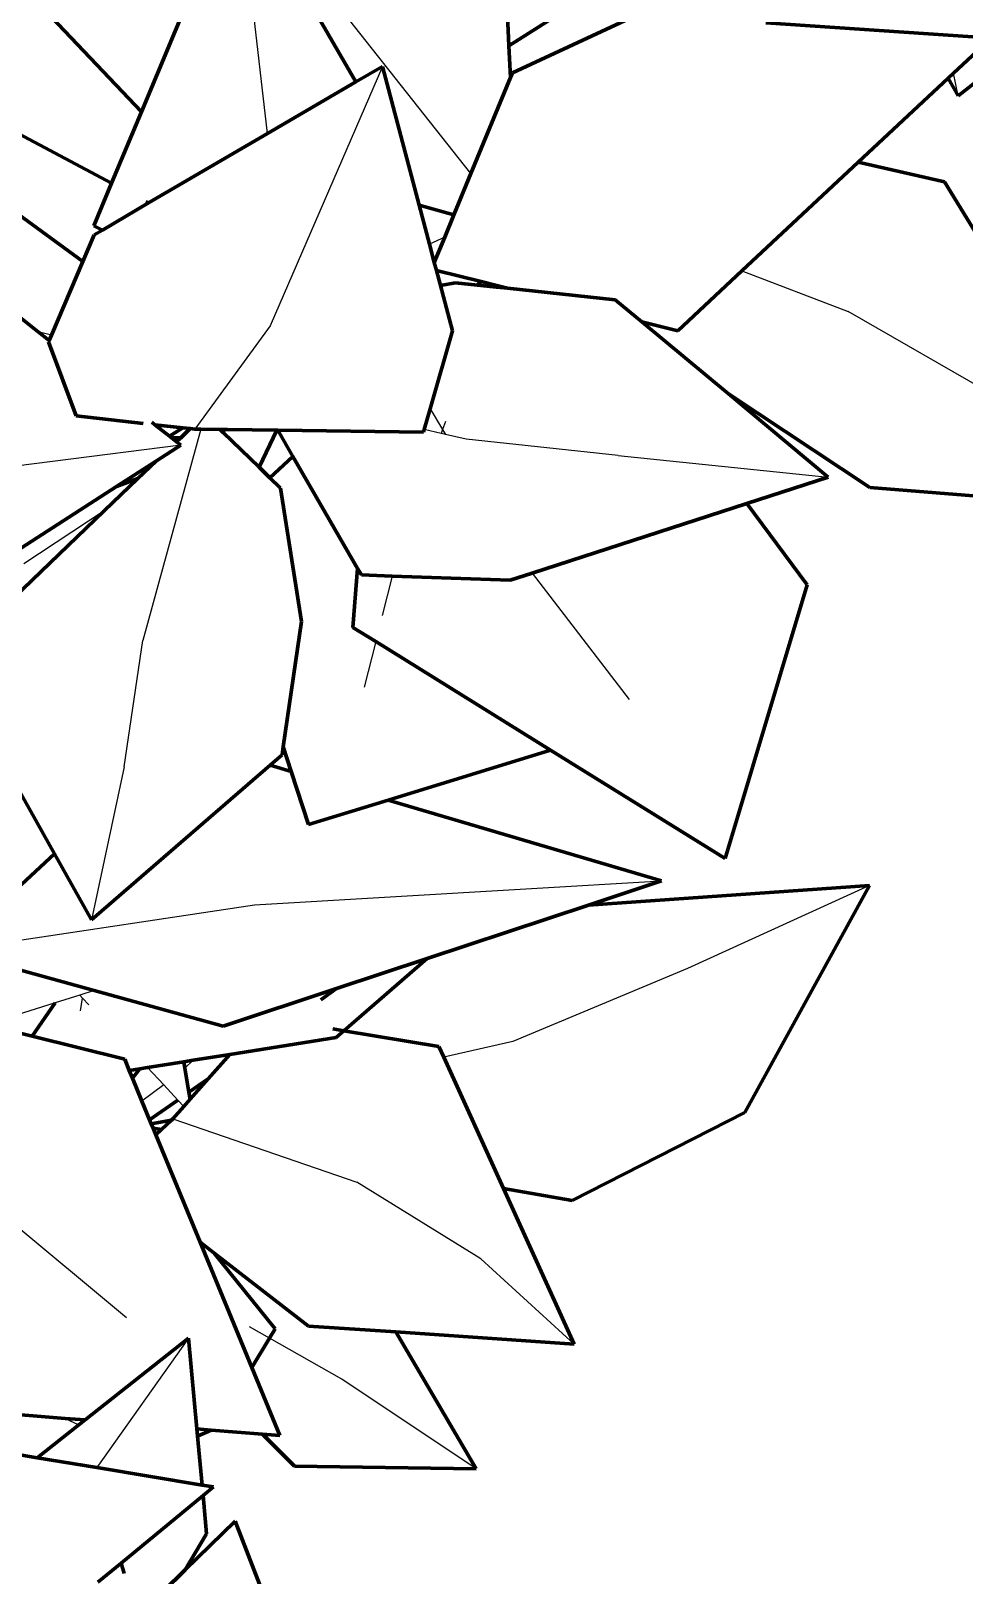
# Model space of a CAD drawing. Header units: millimetres. Extents: x 4307 to 31003, y 2809 to 20009.
# Drawn here: x 7268.4 to 7310.8, y 8251.7 to 8321.8 of the extents above; entities that cross this region are included whole.
import ezdxf

# ---------------------------------------------------------------- set-up
doc = ezdxf.new("R2010")
doc.units = ezdxf.units.MM
doc.layers.add('ProfileEdges', color=7, linetype='Continuous')

msp = doc.modelspace()

# ---------------------------------------------------------------- linework, layer by layer
for p, q in [((7279.151, 8317.153), (7277.819, 8328.671)), ((7288.377, 8315.335), (7282.313, 8323)), ((7284.358, 8320.192), (7279.274, 8308.42)), ((7310.497, 8318.857), (7310.274, 8319.887)), ((7287.187, 8312.448), (7286.498, 8312.133)), ((7300.669, 8310.917), (7305.491, 8309.078)), ((7289.561, 8310.253), (7289.536, 8310.187)), ((7313.088, 8304.718), (7305.491, 8309.078)), ((7269.338, 8308.007), (7268.745, 8308.152)), ((7279.274, 8308.42), (7275.853, 8303.742)), ((7286.526, 8304.658), (7287.093, 8303.726)), ((7276.123, 8303.738), (7273.489, 8294.152)), ((7277.335, 8303.723), (7277.14, 8303.595)), ((7287.025, 8303.547), (7286.258, 8303.722)), ((7287.093, 8303.726), (7287.025, 8303.547)), ((7287.23, 8303.5), (7287.025, 8303.547)), ((7287.231, 8304.093), (7287.093, 8303.726)), ((7287.093, 8303.726), (7287.23, 8303.5)), ((7275.206, 8303.013), (7257.977, 8300.82)), ((7288.164, 8303.286), (7287.23, 8303.5)), ((7295.055, 8302.538), (7288.164, 8303.286)), ((7295.055, 8302.538), (7304.592, 8301.562)), ((7271.741, 8300.034), (7268.084, 8297.623)), ((7284.811, 8297.074), (7284.356, 8295.278)), ((7291.153, 8297.206), (7295.552, 8291.479)), ((7272.642, 8288.412), (7273.489, 8294.152)), ((7284.058, 8294.103), (7283.532, 8292.026)), ((7272.642, 8288.412), (7271.16, 8281.478)), ((7278.549, 8282.158), (7297.031, 8283.246)), ((7306.472, 8283.041), (7298.201, 8279.265)), ((7264.742, 8280.072), (7278.549, 8282.158)), ((7298.201, 8279.265), (7290.276, 8275.952)), ((7269.504, 8277.705), (7267.17, 8276.962)), ((7270.626, 8278.063), (7269.504, 8277.705)), ((7271.273, 8278.269), (7270.626, 8278.063)), ((7270.751, 8277.929), (7270.626, 8278.063)), ((7270.667, 8277.346), (7270.751, 8277.929)), ((7271.045, 8277.616), (7270.751, 8277.929)), ((7290.276, 8275.952), (7287.144, 8275.241)), ((7275.773, 8275.109), (7275.397, 8274.746)), ((7274.438, 8273.989), (7273.701, 8274.778)), ((7274.438, 8273.989), (7273.447, 8273.249)), ((7275.083, 8273.301), (7274.438, 8273.989)), ((7275.351, 8273.014), (7275.083, 8273.301)), ((7274.854, 8272.451), (7273.869, 8272.227)), ((7274.854, 8272.451), (7283.193, 8269.567)), ((7288.835, 8266.096), (7283.193, 8269.567)), ((7272.744, 8263.418), (7267.317, 8267.946)), ((7293.059, 8262.224), (7288.835, 8266.096)), ((7279.239, 8262.494), (7278.325, 8263.013)), ((7275.562, 8262.489), (7271.398, 8256.623)), ((7282.519, 8260.629), (7279.239, 8262.494)), ((7288.62, 8256.57), (7282.519, 8260.629)), ((7269.97, 8258.855), (7270.58, 8258.557))]:
    msp.add_line(p, q)
at = {"layer": 'ProfileEdges', "lineweight": 211}
for p, q in [((7277.819, 8328.671), (7273.421, 8318.139)), ((7283.162, 8319.494), (7277.819, 8328.671)), ((7290.103, 8321.127), (7289.836, 8326.739)), ((7290.103, 8321.127), (7296.582, 8325.264)), ((7268.775, 8323.043), (7273.421, 8318.139)), ((7295.996, 8322.575), (7290.258, 8319.901)), ((7311.161, 8321.539), (7301.763, 8322.181)), ((7290.172, 8319.691), (7290.103, 8321.127)), ((7310.274, 8319.887), (7311.982, 8321.483)), ((7310.497, 8318.857), (7312.524, 8320.464)), ((7284.358, 8320.192), (7283.162, 8319.494)), ((7286.028, 8313.901), (7284.358, 8320.192)), ((7290.172, 8319.691), (7288.377, 8315.335)), ((7290.258, 8319.901), (7290.172, 8319.691)), ((7305.954, 8315.853), (7310.036, 8319.664)), ((7310.036, 8319.664), (7310.274, 8319.887)), ((7310.036, 8319.664), (7310.497, 8318.857)), ((7272.067, 8314.897), (7263.229, 8319.59)), ((7283.162, 8319.494), (7279.151, 8317.153)), ((7273.421, 8318.139), (7272.067, 8314.897)), ((7279.151, 8317.153), (7273.753, 8314.002)), ((7300.669, 8310.917), (7305.954, 8315.853)), ((7309.867, 8314.965), (7305.954, 8315.853)), ((7272.067, 8314.897), (7271.258, 8312.959)), ((7288.377, 8315.335), (7287.604, 8313.458)), ((7318.853, 8300.276), (7309.867, 8314.965)), ((7273.753, 8314.002), (7273.617, 8314.074)), ((7270.77, 8311.354), (7267.43, 8313.785)), ((7273.753, 8314.002), (7271.652, 8312.775)), ((7286.028, 8313.901), (7287.604, 8313.458)), ((7286.498, 8312.133), (7286.028, 8313.901)), ((7287.604, 8313.458), (7287.187, 8312.448)), ((7271.258, 8312.959), (7271.652, 8312.775)), ((7271.652, 8312.775), (7271.287, 8312.562)), ((7271.287, 8312.562), (7270.77, 8311.354)), ((7286.717, 8311.306), (7286.498, 8312.133)), ((7287.187, 8312.448), (7286.717, 8311.306)), ((7270.77, 8311.354), (7269.338, 8308.007)), ((7286.814, 8310.94), (7286.717, 8311.306)), ((7286.814, 8310.94), (7288.838, 8310.434)), ((7286.996, 8310.256), (7286.814, 8310.94)), ((7297.762, 8308.201), (7300.669, 8310.917)), ((7287.672, 8310.386), (7286.996, 8310.256)), ((7287.541, 8308.203), (7286.996, 8310.256)), ((7288.671, 8310.279), (7287.672, 8310.386)), ((7288.838, 8310.434), (7288.671, 8310.279)), ((7289.536, 8310.187), (7288.671, 8310.279)), ((7288.838, 8310.434), (7289.561, 8310.253)), ((7290.037, 8310.133), (7289.536, 8310.187)), ((7289.561, 8310.253), (7290.037, 8310.133)), ((7294.927, 8309.612), (7290.037, 8310.133)), ((7268.745, 8308.152), (7267.391, 8309.23)), ((7296.131, 8308.609), (7294.927, 8309.612)), ((7296.131, 8308.609), (7297.762, 8308.201)), ((7300.062, 8305.335), (7296.131, 8308.609)), ((7269.233, 8307.764), (7268.745, 8308.152)), ((7269.233, 8307.764), (7269.206, 8307.699)), ((7269.338, 8308.007), (7269.233, 8307.764)), ((7286.526, 8304.658), (7287.541, 8308.203)), ((7269.206, 8307.699), (7270.469, 8304.337)), ((7300.062, 8305.335), (7306.478, 8301.086)), ((7304.592, 8301.562), (7300.062, 8305.335)), ((7270.469, 8304.337), (7273.509, 8304.001)), ((7286.258, 8303.722), (7286.526, 8304.658)), ((7274.038, 8303.943), (7273.899, 8304.053)), ((7274.038, 8303.943), (7275.298, 8303.803)), ((7274.694, 8303.421), (7274.038, 8303.943)), ((7274.694, 8303.421), (7275.298, 8303.803)), ((7275.636, 8303.766), (7275.206, 8303.353)), ((7275.298, 8303.803), (7275.636, 8303.766)), ((7275.636, 8303.766), (7275.853, 8303.742)), ((7275.853, 8303.742), (7276.123, 8303.738)), ((7276.123, 8303.738), (7277.004, 8303.727)), ((7277.14, 8303.595), (7277.004, 8303.727)), ((7277.004, 8303.727), (7277.335, 8303.723)), ((7278.766, 8302.008), (7277.14, 8303.595)), ((7277.335, 8303.723), (7279.572, 8303.695)), ((7278.766, 8302.008), (7279.572, 8303.695)), ((7279.572, 8303.695), (7279.608, 8303.694)), ((7279.608, 8303.694), (7280.295, 8302.505)), ((7279.608, 8303.694), (7286.226, 8303.61)), ((7286.226, 8303.61), (7286.258, 8303.722)), ((7274.114, 8302.308), (7275.206, 8303.013)), ((7274.787, 8303.347), (7274.694, 8303.421)), ((7274.787, 8303.347), (7275.206, 8303.353)), ((7275.012, 8303.168), (7274.787, 8303.347)), ((7275.206, 8303.353), (7275.012, 8303.168)), ((7275.206, 8303.013), (7275.012, 8303.168)), ((7272.292, 8301.131), (7274.114, 8302.308)), ((7274.114, 8302.308), (7273.267, 8301.496)), ((7280.295, 8302.505), (7279.25, 8301.535)), ((7280.295, 8302.505), (7283.237, 8297.417)), ((7273.267, 8301.496), (7271.741, 8300.034)), ((7273.267, 8301.496), (7272.292, 8301.131)), ((7279.25, 8301.535), (7278.766, 8302.008)), ((7279.735, 8301.062), (7279.25, 8301.535)), ((7300.901, 8300.366), (7304.592, 8301.562)), ((7267.721, 8298.181), (7272.292, 8301.131)), ((7280.689, 8295.01), (7279.735, 8301.062)), ((7306.478, 8301.086), (7318.841, 8300.102)), ((7271.741, 8300.034), (7266.798, 8295.3)), ((7291.153, 8297.206), (7300.901, 8300.366)), ((7303.637, 8296.683), (7300.901, 8300.366)), ((7283.237, 8297.417), (7283.023, 8294.745)), ((7283.237, 8297.417), (7283.406, 8297.124)), ((7283.406, 8297.124), (7284.811, 8297.074)), ((7284.811, 8297.074), (7290.154, 8296.882)), ((7290.154, 8296.882), (7291.153, 8297.206)), ((7299.915, 8284.256), (7303.637, 8296.683)), ((7279.863, 8289.331), (7280.689, 8295.01)), ((7283.023, 8294.745), (7284.058, 8294.103)), ((7284.058, 8294.103), (7291.984, 8289.181)), ((7279.266, 8288.49), (7279.808, 8288.959)), ((7279.808, 8288.959), (7279.863, 8289.331)), ((7279.863, 8289.331), (7280.227, 8288.207)), ((7284.616, 8286.911), (7291.984, 8289.181)), ((7291.984, 8289.181), (7299.915, 8284.256)), ((7271.16, 8281.478), (7279.266, 8288.49)), ((7280.227, 8288.207), (7279.266, 8288.49)), ((7280.227, 8288.207), (7281.006, 8285.799)), ((7267.832, 8287.421), (7269.482, 8284.475)), ((7281.006, 8285.799), (7284.616, 8286.911)), ((7297.031, 8283.246), (7284.616, 8286.911)), ((7269.482, 8284.475), (7264.742, 8280.072)), ((7269.482, 8284.475), (7271.16, 8281.478)), ((7293.718, 8282.148), (7297.031, 8283.246)), ((7306.472, 8283.041), (7293.718, 8282.148)), ((7300.804, 8272.732), (7306.472, 8283.041)), ((7286.396, 8279.72), (7293.718, 8282.148)), ((7265.305, 8279.917), (7271.273, 8278.269)), ((7282.277, 8278.354), (7286.396, 8279.72)), ((7282.607, 8276.443), (7286.396, 8279.72)), ((7277.137, 8276.649), (7282.277, 8278.354)), ((7282.277, 8278.354), (7281.562, 8277.852)), ((7269.504, 8277.705), (7268.472, 8276.194)), ((7271.273, 8278.269), (7277.137, 8276.649)), ((7268.472, 8276.194), (7266.707, 8276.635)), ((7282.607, 8276.443), (7282.104, 8276.526)), ((7282.26, 8276.144), (7282.607, 8276.443)), ((7286.919, 8275.735), (7282.607, 8276.443)), ((7272.664, 8275.149), (7268.472, 8276.194)), ((7277.431, 8275.373), (7282.26, 8276.144)), ((7287.144, 8275.241), (7286.919, 8275.735)), ((7272.871, 8274.646), (7272.664, 8275.149)), ((7273.701, 8274.778), (7275.347, 8275.04)), ((7275.347, 8275.04), (7275.773, 8275.109)), ((7275.397, 8274.746), (7275.347, 8275.04)), ((7275.773, 8275.109), (7277.431, 8275.373)), ((7277.431, 8275.373), (7276.452, 8274.262)), ((7289.85, 8269.286), (7287.144, 8275.241)), ((7272.871, 8274.646), (7273.357, 8274.723)), ((7273.019, 8274.287), (7272.871, 8274.646)), ((7273.019, 8274.287), (7273.357, 8274.723)), ((7273.447, 8273.249), (7273.019, 8274.287)), ((7273.357, 8274.723), (7273.701, 8274.778)), ((7275.582, 8273.652), (7275.397, 8274.746)), ((7276.452, 8274.262), (7275.582, 8273.652)), ((7276.452, 8274.262), (7275.636, 8273.337)), ((7275.636, 8273.337), (7275.582, 8273.652)), ((7273.798, 8272.398), (7273.447, 8273.249)), ((7275.083, 8273.301), (7273.798, 8272.398)), ((7275.351, 8273.014), (7274.854, 8272.451)), ((7275.636, 8273.337), (7275.351, 8273.014)), ((7292.97, 8268.748), (7300.804, 8272.732)), ((7273.869, 8272.227), (7273.798, 8272.398)), ((7273.869, 8272.227), (7274.792, 8272.391)), ((7273.951, 8272.027), (7273.869, 8272.227)), ((7273.951, 8272.027), (7274.336, 8271.961)), ((7274.079, 8271.718), (7273.951, 8272.027)), ((7274.792, 8272.391), (7274.336, 8271.961)), ((7274.854, 8272.451), (7274.792, 8272.391)), ((7274.336, 8271.961), (7274.079, 8271.718)), ((7276.087, 8266.849), (7274.079, 8271.718)), ((7289.85, 8269.286), (7292.97, 8268.748)), ((7293.059, 8262.224), (7289.85, 8269.286)), ((7276.087, 8266.849), (7276.704, 8266.372)), ((7278.43, 8261.166), (7276.087, 8266.849)), ((7279.499, 8262.922), (7276.704, 8266.372)), ((7276.704, 8266.372), (7281.013, 8263.045)), ((7279.239, 8262.494), (7279.499, 8262.922)), ((7281.013, 8263.045), (7284.976, 8262.775)), ((7275.562, 8262.489), (7270.866, 8258.784)), ((7275.943, 8258.377), (7275.562, 8262.489)), ((7278.43, 8261.166), (7279.239, 8262.494)), ((7288.62, 8256.57), (7284.976, 8262.775)), ((7284.976, 8262.775), (7293.059, 8262.224)), ((7279.705, 8258.075), (7278.43, 8261.166)), ((7262.771, 8259.432), (7269.97, 8258.855)), ((7268.698, 8257.072), (7257.713, 8258.899)), ((7269.97, 8258.855), (7270.866, 8258.784)), ((7270.866, 8258.784), (7270.58, 8258.557)), ((7270.58, 8258.557), (7268.698, 8257.072)), ((7275.943, 8258.377), (7276.592, 8258.325)), ((7275.973, 8258.043), (7275.943, 8258.377)), ((7275.973, 8258.043), (7276.592, 8258.325)), ((7276.179, 8255.828), (7275.973, 8258.043)), ((7276.592, 8258.325), (7278.92, 8258.138)), ((7278.92, 8258.138), (7280.367, 8256.68)), ((7278.92, 8258.138), (7279.705, 8258.075)), ((7271.398, 8256.623), (7268.698, 8257.072)), ((7276.179, 8255.828), (7271.398, 8256.623)), ((7280.367, 8256.68), (7288.62, 8256.57)), ((7272.498, 8252.292), (7276.222, 8255.357)), ((7276.691, 8255.743), (7276.179, 8255.828)), ((7276.222, 8255.357), (7276.691, 8255.743)), ((7276.384, 8253.615), (7276.222, 8255.357)), ((7277.684, 8254.193), (7275.414, 8251.978)), ((7280.38, 8247.232), (7277.684, 8254.193)), ((7275.414, 8251.978), (7276.384, 8253.615)), ((7275.414, 8251.978), (7268.819, 8245.544)), ((7271.441, 8251.423), (7272.498, 8252.292)), ((7272.646, 8251.817), (7272.498, 8252.292))]:
    msp.add_line(p, q, dxfattribs=at)

doc.saveas('drawing.dxf')
